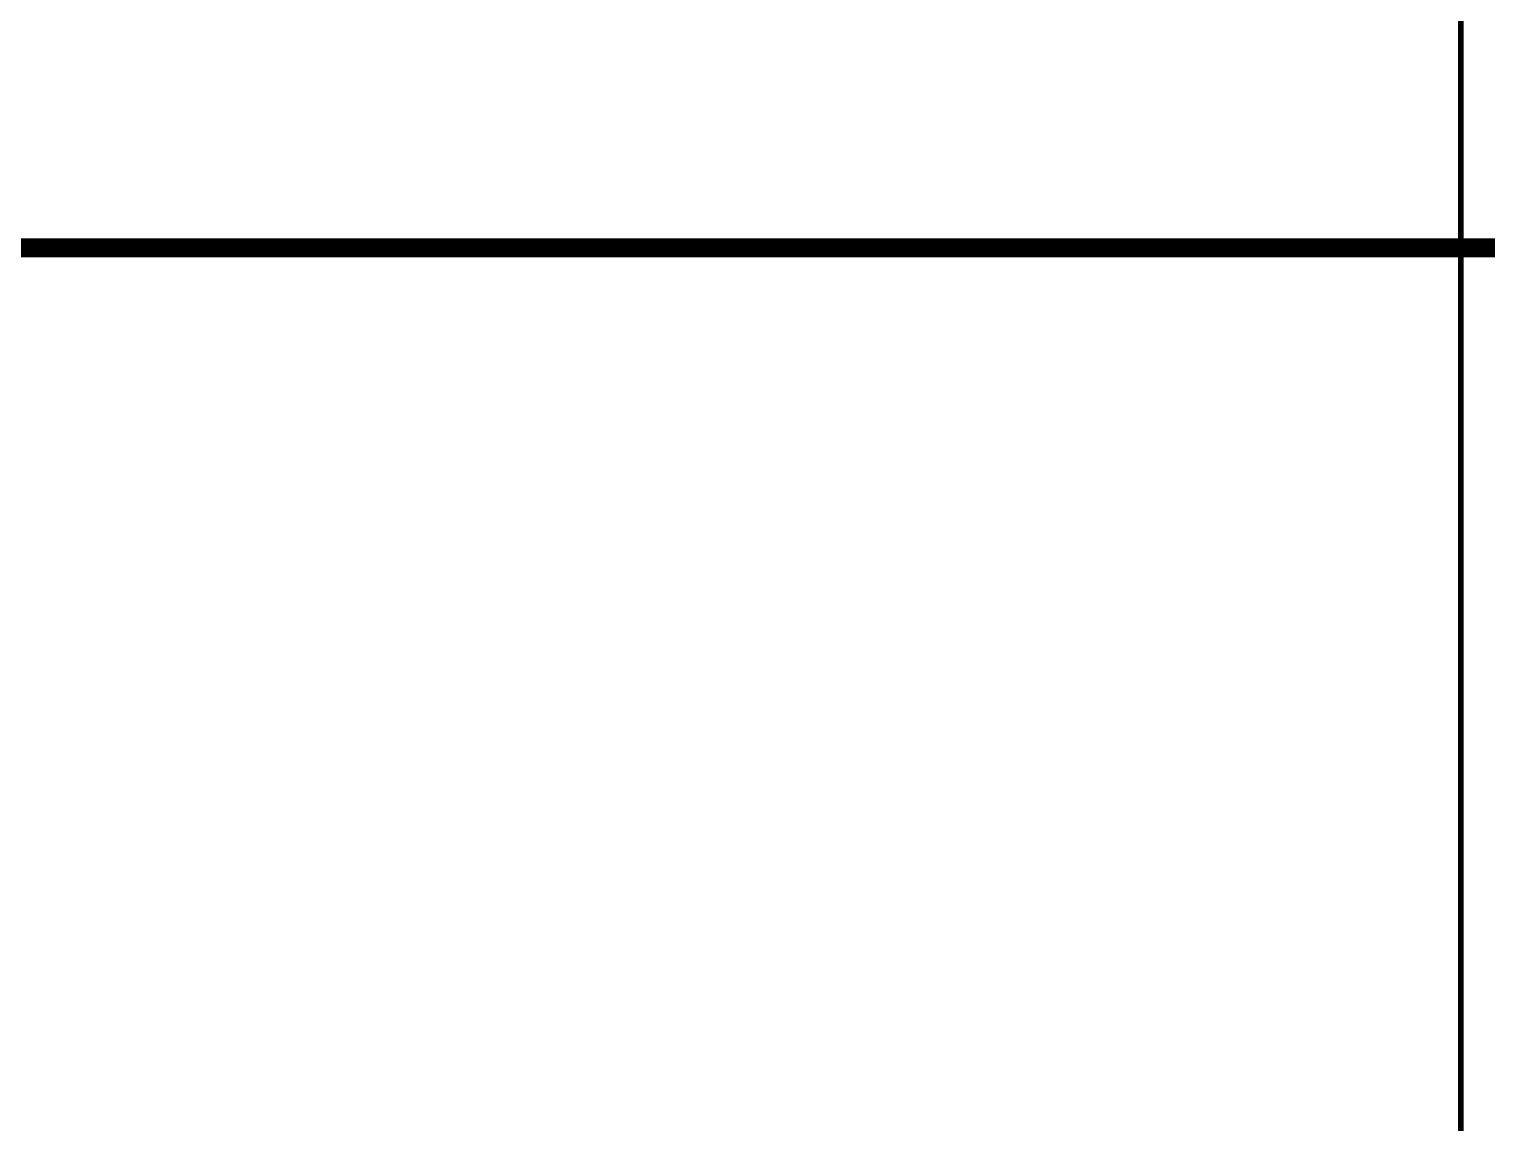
# Model space of a CAD drawing. Header units: millimetres. Extents: x 29001 to 40804, y -8833 to -5892.
# Drawn here: x 31238.8 to 31495.6, y -8191.2 to -7998.6 of the extents above; entities that cross this region are included whole.
import ezdxf
from ezdxf.enums import TextEntityAlignment as Align

# ---------------------------------------------------------------- set-up
doc = ezdxf.new("R2010")
doc.units = ezdxf.units.MM
doc.linetypes.add('DASHDOT2', pattern=[0.5, 0.25, -0.125, 0, -0.125])
doc.linetypes.add('MAVIBAHCE XREF$0$DASHDOT', pattern=[1, 0.5, -0.25, 0, -0.25])
doc.layers.get('0').update_dxf_attribs({"lineweight": 0})
doc.layers.add('xxx_Auto_SIGN_GENERAL', color=51, linetype='Continuous', lineweight=0)
doc.layers.add('xxx_Auto_Yardimci_Isaret Genel', color=51, linetype='Continuous', lineweight=0)
doc.styles.add('AUTOBAN', font='')
doc.styles.get('AUTOBAN').set_extended_font_data('Helvetica Normal Tr')

# ---------------------------------------------------------------- blocks, each defined once
blk = doc.blocks.new('TÜM LAYOOUT')
at = {"layer": 'xxx_Auto_Yardimci_Isaret Genel', "linetype": 'MAVIBAHCE XREF$0$DASHDOT', "lineweight": 0, "ltscale": 50, "const_width": 1}
blk.add_lwpolyline([(0, -124.45), (2346.26, -124.45), (2346.26, -2358.95), (0, -2358.95)], close=True, dxfattribs=at)
blk = doc.blocks.new('*U146')
at = {"layer": 'xxx_Auto_Yardimci_Isaret Genel', "linetype": 'DASHDOT2', "ltscale": 50, "const_width": 1}
blk.add_lwpolyline([(24341.859, 87997.185), (23578.167, 87997.185)], dxfattribs=at)
at = {"layer": 'xxx_Auto_Yardimci_Isaret Genel', "style": 'AUTOBAN', "width": 0.8}
for tag, p in [('SECTION', (23565.843, 88001.763)), ('SHEET', (23565.843, 87992.457))]:
    blk.add_attdef(tag, text='', height=5, dxfattribs=at).set_placement(p, align=Align.MIDDLE)

msp = doc.modelspace()

# ---------------------------------------------------------------- block references
at = {"color": 6}
msp.add_blockref('TÜM LAYOOUT', (29144.79, -6321.8), dxfattribs=at)

# ---------------------------------------------------------------- next in the draw order: block references
at = {"layer": 'xxx_Auto_SIGN_GENERAL', "lineweight": 0, "xscale": 3.333333333333333, "yscale": 3.333333333333333, "zscale": 3.333333333333333}
msp.add_blockref('*U146', (-49497.15, -301361.04), dxfattribs=at)

doc.saveas('drawing.dxf')
